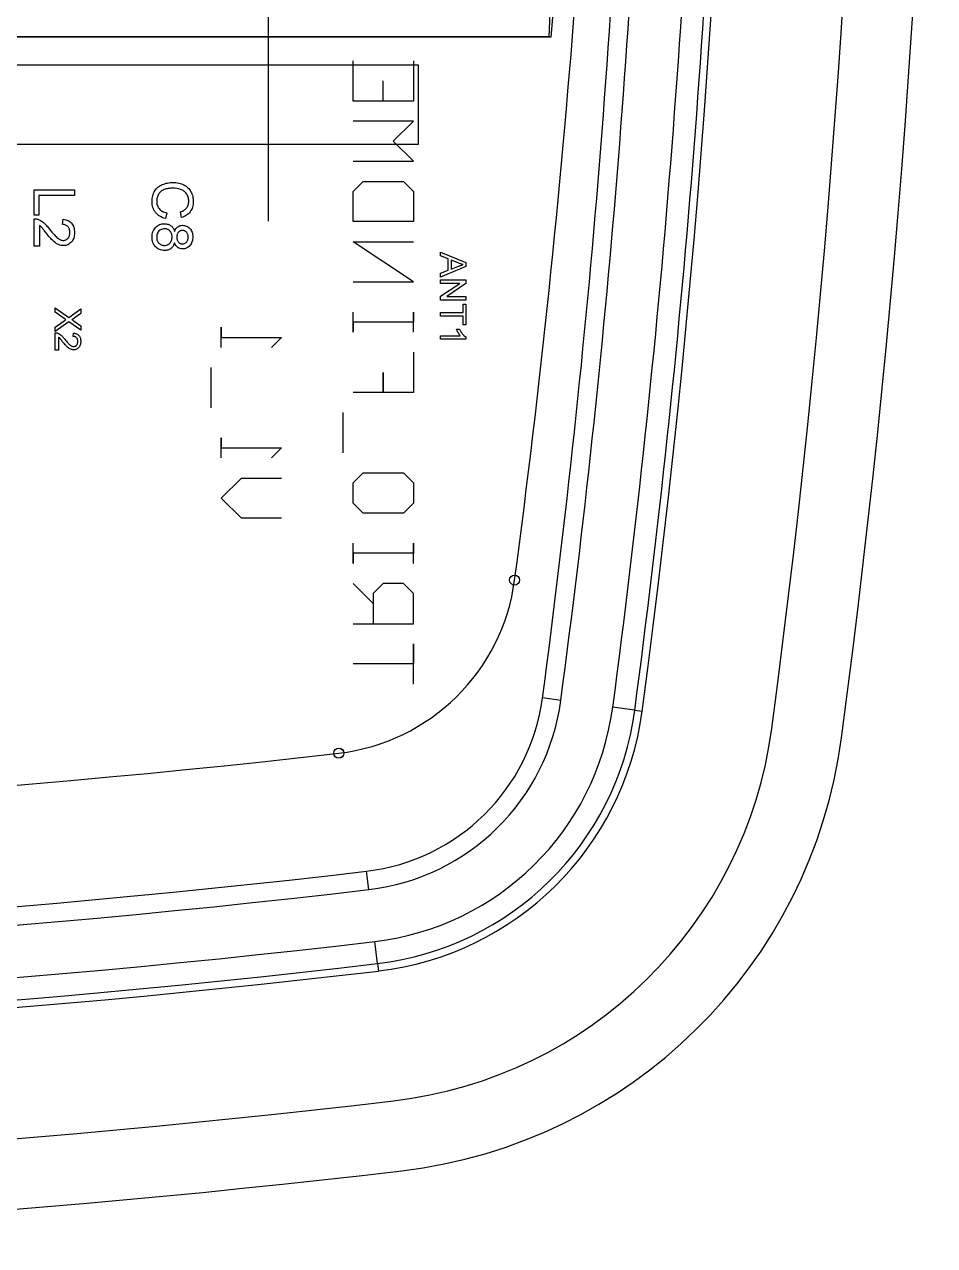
# Model space of a CAD drawing. Header units: millimetres. Extents: x -50.2 to -13.8, y -30.8 to 7.2.
# Drawn here: x -22.83 to -13.77, y -30.76 to -18.62 of the extents above; entities that cross this region are included whole.
import ezdxf

# ---------------------------------------------------------------- set-up
doc = ezdxf.new("R2010")
doc.units = ezdxf.units.MM

msp = doc.modelspace()

# ---------------------------------------------------------------- linework, layer by layer
at = {"color": 7, "linetype": 'Continuous'}
for p, q in [((-17.346, -12.692), (-17.61, -18.74)), ((-20.4, -14.089), (-20.4, -19.089)), ((-17.454, -17.024), (-17.59, -18.744)), ((-22.153, -18.74), (-23.695, -18.74)), ((-22.129, -18.744), (-23.671, -18.744)), ((-21.607, -18.74), (-22.153, -18.74)), ((-21.583, -18.744), (-22.129, -18.744)), ((-20.535, -18.74), (-21.607, -18.74)), ((-20.511, -18.744), (-21.583, -18.744)), ((-19.403, -18.74), (-20.535, -18.74)), ((-19.379, -18.744), (-20.511, -18.744)), ((-17.61, -18.74), (-19.403, -18.74)), ((-17.59, -18.744), (-19.379, -18.744)), ((-18.905, -19.021), (-23.388, -19.021)), ((-19.557, -19.379), (-19.557, -18.979)), ((-18.957, -18.979), (-18.957, -19.379)), ((-18.905, -19.808), (-18.905, -19.021)), ((-20.4, -19.089), (-20.4, -20.573)), ((-19.257, -19.379), (-19.257, -19.179)), ((-18.957, -19.379), (-19.557, -19.379)), ((-18.957, -19.579), (-19.557, -19.579)), ((-19.157, -19.779), (-18.957, -19.579)), ((-18.957, -19.978), (-19.157, -19.779)), ((-23.388, -19.808), (-18.905, -19.808)), ((-19.557, -19.978), (-18.957, -19.978)), ((-19.557, -20.278), (-19.457, -20.178)), ((-19.557, -20.578), (-19.557, -20.278)), ((-19.457, -20.178), (-19.057, -20.178)), ((-19.057, -20.178), (-18.957, -20.278)), ((-18.957, -20.278), (-18.957, -20.578)), ((-18.957, -20.578), (-19.557, -20.578)), ((-18.957, -21.178), (-19.557, -20.778)), ((-19.557, -20.778), (-18.957, -20.778)), ((-19.557, -21.178), (-18.957, -21.178)), ((-19.557, -21.678), (-19.557, -21.478)), ((-18.957, -21.678), (-18.957, -21.478)), ((-18.957, -21.478), (-18.957, -21.578)), ((-18.957, -21.578), (-19.557, -21.578)), ((-19.557, -21.578), (-19.557, -21.678)), ((-20.868, -21.829), (-20.868, -21.629)), ((-20.868, -21.629), (-20.868, -21.729)), ((-20.868, -21.729), (-20.268, -21.729)), ((-20.268, -21.729), (-20.368, -21.829)), ((-18.957, -21.878), (-18.957, -22.278)), ((-20.968, -22.429), (-20.968, -22.029)), ((-19.257, -22.278), (-19.257, -22.078)), ((-19.257, -22.078), (-19.257, -22.278)), ((-19.257, -22.278), (-19.557, -22.278)), ((-18.957, -22.278), (-19.257, -22.278)), ((-19.657, -22.878), (-19.657, -22.478)), ((-20.868, -22.929), (-20.868, -22.729)), ((-20.868, -22.729), (-20.868, -22.829)), ((-20.868, -22.829), (-20.268, -22.829)), ((-20.268, -22.829), (-20.368, -22.929)), ((-20.868, -23.328), (-20.668, -23.128)), ((-20.668, -23.128), (-20.268, -23.128)), ((-19.557, -23.177), (-19.457, -23.077)), ((-19.557, -23.377), (-19.557, -23.177)), ((-19.457, -23.077), (-19.057, -23.077)), ((-19.057, -23.077), (-18.957, -23.177)), ((-18.957, -23.177), (-18.957, -23.377)), ((-20.668, -23.528), (-20.868, -23.328)), ((-19.457, -23.477), (-19.557, -23.377)), ((-18.957, -23.377), (-19.057, -23.477)), ((-20.268, -23.528), (-20.668, -23.528)), ((-19.057, -23.477), (-19.457, -23.477)), ((-19.557, -23.977), (-19.557, -23.777)), ((-18.957, -23.977), (-18.957, -23.777)), ((-18.957, -23.777), (-18.957, -23.877)), ((-18.957, -23.877), (-19.557, -23.877)), ((-19.557, -23.877), (-19.557, -23.977)), ((-19.357, -24.377), (-19.557, -24.177)), ((-19.257, -24.177), (-19.357, -24.277)), ((-19.357, -24.277), (-19.357, -24.577)), ((-19.057, -24.177), (-19.257, -24.177)), ((-18.957, -24.277), (-19.057, -24.177)), ((-18.957, -24.577), (-18.957, -24.277)), ((-19.557, -24.577), (-18.957, -24.577)), ((-18.957, -25.177), (-18.957, -24.777)), ((-18.957, -24.777), (-18.957, -24.977)), ((-18.957, -24.977), (-19.557, -24.977)), ((-17.491, -25.341), (-17.673, -25.316)), ((-16.757, -25.438), (-16.975, -25.409)), ((-16.757, -25.438), (-16.682, -25.448)), ((-19.401, -27.222), (-19.422, -27.039)), ((-19.314, -27.957), (-19.34, -27.738)), ((-19.314, -27.957), (-19.305, -28.032))]:
    msp.add_line(p, q, dxfattribs=at)
at = {"color": 7, "linetype": 'Continuous', "flags": 128}
for points in [[(-22.727, -20.262), (-22.327, -20.262), (-22.327, -20.262), (-22.327, -20.319), (-22.327, -20.319), (-22.681, -20.319), (-22.681, -20.319), (-22.681, -20.514), (-22.681, -20.514), (-22.727, -20.514), (-22.727, -20.514), (-22.727, -20.262)], [(-21.41, -20.491), (-21.423, -20.547), (-21.423, -20.547), (-21.439, -20.543), (-21.454, -20.537), (-21.467, -20.531), (-21.48, -20.524), (-21.492, -20.516), (-21.503, -20.507), (-21.513, -20.497), (-21.522, -20.487), (-21.53, -20.475), (-21.537, -20.463), (-21.543, -20.451), (-21.548, -20.438), (-21.551, -20.424), (-21.554, -20.41), (-21.556, -20.395), (-21.556, -20.379), (-21.556, -20.379), (-21.556, -20.363), (-21.555, -20.348), (-21.553, -20.334), (-21.55, -20.32), (-21.546, -20.307), (-21.542, -20.295), (-21.536, -20.283), (-21.53, -20.273), (-21.523, -20.263), (-21.516, -20.253), (-21.507, -20.244), (-21.498, -20.236), (-21.488, -20.229), (-21.478, -20.222), (-21.467, -20.216), (-21.454, -20.21), (-21.442, -20.205), (-21.429, -20.201), (-21.416, -20.197), (-21.403, -20.194), (-21.39, -20.192), (-21.376, -20.19), (-21.362, -20.189), (-21.348, -20.188), (-21.348, -20.188), (-21.333, -20.189), (-21.318, -20.19), (-21.304, -20.192), (-21.29, -20.194), (-21.277, -20.198), (-21.264, -20.202), (-21.252, -20.207), (-21.24, -20.212), (-21.229, -20.219), (-21.218, -20.226), (-21.209, -20.233), (-21.199, -20.242), (-21.191, -20.25), (-21.183, -20.26), (-21.176, -20.27), (-21.17, -20.281), (-21.164, -20.292), (-21.159, -20.303), (-21.155, -20.315), (-21.152, -20.327), (-21.149, -20.34), (-21.148, -20.352), (-21.146, -20.365), (-21.146, -20.378), (-21.146, -20.378), (-21.146, -20.393), (-21.148, -20.407), (-21.15, -20.421), (-21.154, -20.434), (-21.158, -20.446), (-21.163, -20.458), (-21.169, -20.469), (-21.177, -20.48), (-21.185, -20.49), (-21.193, -20.499), (-21.203, -20.507), (-21.213, -20.515), (-21.224, -20.522), (-21.236, -20.528), (-21.249, -20.533), (-21.262, -20.537), (-21.262, -20.537), (-21.274, -20.481), (-21.274, -20.481), (-21.264, -20.477), (-21.254, -20.473), (-21.245, -20.469), (-21.237, -20.464), (-21.23, -20.459), (-21.223, -20.453), (-21.217, -20.447), (-21.212, -20.441), (-21.207, -20.434), (-21.203, -20.427), (-21.2, -20.42), (-21.197, -20.412), (-21.195, -20.403), (-21.193, -20.395), (-21.192, -20.385), (-21.192, -20.376), (-21.192, -20.376), (-21.192, -20.365), (-21.194, -20.354), (-21.195, -20.344), (-21.198, -20.334), (-21.201, -20.325), (-21.204, -20.316), (-21.209, -20.308), (-21.214, -20.3), (-21.22, -20.293), (-21.226, -20.286), (-21.232, -20.28), (-21.239, -20.274), (-21.247, -20.269), (-21.255, -20.265), (-21.263, -20.261), (-21.272, -20.257), (-21.291, -20.252), (-21.31, -20.248), (-21.329, -20.246), (-21.348, -20.245), (-21.348, -20.245), (-21.36, -20.245), (-21.372, -20.246), (-21.384, -20.247), (-21.395, -20.249), (-21.406, -20.251), (-21.416, -20.253), (-21.426, -20.256), (-21.436, -20.26), (-21.445, -20.264), (-21.453, -20.268), (-21.461, -20.273), (-21.468, -20.279), (-21.475, -20.285), (-21.481, -20.291), (-21.487, -20.298), (-21.492, -20.306), (-21.496, -20.314), (-21.5, -20.322), (-21.503, -20.33), (-21.505, -20.339), (-21.508, -20.347), (-21.509, -20.356), (-21.51, -20.365), (-21.51, -20.374), (-21.51, -20.374), (-21.51, -20.385), (-21.509, -20.395), (-21.507, -20.405), (-21.504, -20.415), (-21.5, -20.424), (-21.496, -20.433), (-21.491, -20.441), (-21.485, -20.449), (-21.478, -20.457), (-21.471, -20.463), (-21.463, -20.47), (-21.454, -20.475), (-21.444, -20.48), (-21.433, -20.484), (-21.422, -20.488), (-21.41, -20.491)], [(-22.676, -20.821), (-22.727, -20.821), (-22.727, -20.821), (-22.727, -20.55), (-22.727, -20.55), (-22.718, -20.55), (-22.709, -20.551), (-22.7, -20.552), (-22.692, -20.555), (-22.692, -20.555), (-22.678, -20.561), (-22.664, -20.568), (-22.65, -20.577), (-22.637, -20.587), (-22.63, -20.592), (-22.623, -20.599), (-22.616, -20.606), (-22.609, -20.614), (-22.602, -20.622), (-22.594, -20.631), (-22.586, -20.641), (-22.578, -20.651), (-22.578, -20.651), (-22.565, -20.667), (-22.552, -20.682), (-22.541, -20.695), (-22.53, -20.707), (-22.52, -20.718), (-22.511, -20.727), (-22.502, -20.735), (-22.495, -20.742), (-22.487, -20.747), (-22.48, -20.752), (-22.473, -20.756), (-22.466, -20.759), (-22.459, -20.762), (-22.452, -20.763), (-22.445, -20.765), (-22.438, -20.765), (-22.438, -20.765), (-22.431, -20.765), (-22.425, -20.764), (-22.419, -20.762), (-22.413, -20.76), (-22.407, -20.756), (-22.402, -20.753), (-22.397, -20.748), (-22.392, -20.743), (-22.388, -20.738), (-22.384, -20.732), (-22.381, -20.725), (-22.378, -20.718), (-22.376, -20.711), (-22.375, -20.704), (-22.374, -20.695), (-22.373, -20.687), (-22.373, -20.687), (-22.374, -20.678), (-22.375, -20.669), (-22.376, -20.661), (-22.378, -20.654), (-22.381, -20.647), (-22.384, -20.64), (-22.388, -20.634), (-22.392, -20.628), (-22.397, -20.623), (-22.403, -20.619), (-22.409, -20.615), (-22.415, -20.612), (-22.422, -20.609), (-22.429, -20.607), (-22.437, -20.606), (-22.445, -20.606), (-22.445, -20.606), (-22.44, -20.555), (-22.44, -20.555), (-22.427, -20.556), (-22.414, -20.559), (-22.402, -20.563), (-22.391, -20.567), (-22.381, -20.573), (-22.372, -20.579), (-22.364, -20.586), (-22.356, -20.595), (-22.349, -20.604), (-22.343, -20.614), (-22.338, -20.624), (-22.334, -20.635), (-22.331, -20.648), (-22.329, -20.66), (-22.328, -20.674), (-22.327, -20.688), (-22.327, -20.688), (-22.328, -20.702), (-22.329, -20.716), (-22.332, -20.729), (-22.335, -20.741), (-22.34, -20.752), (-22.345, -20.763), (-22.351, -20.773), (-22.359, -20.782), (-22.367, -20.79), (-22.376, -20.797), (-22.385, -20.803), (-22.394, -20.808), (-22.404, -20.811), (-22.415, -20.814), (-22.426, -20.816), (-22.438, -20.816), (-22.438, -20.816), (-22.449, -20.816), (-22.461, -20.814), (-22.473, -20.811), (-22.485, -20.807), (-22.496, -20.801), (-22.508, -20.794), (-22.52, -20.786), (-22.533, -20.775), (-22.54, -20.77), (-22.547, -20.763), (-22.555, -20.755), (-22.563, -20.746), (-22.572, -20.736), (-22.581, -20.725), (-22.591, -20.713), (-22.602, -20.701), (-22.602, -20.701), (-22.61, -20.69), (-22.618, -20.68), (-22.625, -20.671), (-22.632, -20.663), (-22.637, -20.656), (-22.642, -20.65), (-22.647, -20.644), (-22.65, -20.64), (-22.657, -20.633), (-22.663, -20.627), (-22.669, -20.621), (-22.676, -20.616), (-22.676, -20.616), (-22.676, -20.821)], [(-21.332, -20.675), (-21.329, -20.668), (-21.326, -20.661), (-21.322, -20.654), (-21.318, -20.648), (-21.314, -20.643), (-21.31, -20.638), (-21.305, -20.633), (-21.3, -20.629), (-21.29, -20.623), (-21.278, -20.618), (-21.266, -20.615), (-21.252, -20.614), (-21.252, -20.614), (-21.242, -20.615), (-21.232, -20.616), (-21.222, -20.619), (-21.213, -20.622), (-21.204, -20.627), (-21.196, -20.632), (-21.188, -20.639), (-21.18, -20.646), (-21.173, -20.654), (-21.167, -20.663), (-21.163, -20.673), (-21.158, -20.683), (-21.155, -20.694), (-21.153, -20.706), (-21.152, -20.718), (-21.151, -20.731), (-21.151, -20.731), (-21.152, -20.744), (-21.153, -20.757), (-21.155, -20.769), (-21.159, -20.78), (-21.163, -20.79), (-21.168, -20.8), (-21.174, -20.809), (-21.181, -20.817), (-21.188, -20.825), (-21.197, -20.832), (-21.205, -20.837), (-21.214, -20.842), (-21.223, -20.845), (-21.233, -20.848), (-21.243, -20.85), (-21.253, -20.85), (-21.253, -20.85), (-21.266, -20.849), (-21.279, -20.846), (-21.29, -20.842), (-21.301, -20.835), (-21.31, -20.827), (-21.318, -20.816), (-21.326, -20.804), (-21.332, -20.79), (-21.332, -20.79), (-21.335, -20.799), (-21.339, -20.807), (-21.343, -20.815), (-21.347, -20.823), (-21.353, -20.829), (-21.358, -20.835), (-21.364, -20.841), (-21.371, -20.846), (-21.377, -20.851), (-21.385, -20.855), (-21.392, -20.858), (-21.4, -20.861), (-21.408, -20.863), (-21.417, -20.864), (-21.426, -20.865), (-21.435, -20.865), (-21.435, -20.865), (-21.447, -20.865), (-21.459, -20.863), (-21.471, -20.86), (-21.482, -20.856), (-21.493, -20.851), (-21.503, -20.845), (-21.512, -20.837), (-21.521, -20.829), (-21.529, -20.819), (-21.537, -20.809), (-21.543, -20.798), (-21.548, -20.786), (-21.551, -20.774), (-21.554, -20.761), (-21.556, -20.747), (-21.556, -20.732), (-21.556, -20.732), (-21.556, -20.717), (-21.554, -20.704), (-21.551, -20.69), (-21.547, -20.678), (-21.543, -20.666), (-21.536, -20.655), (-21.529, -20.645), (-21.521, -20.635), (-21.512, -20.627), (-21.502, -20.619), (-21.492, -20.613), (-21.482, -20.608), (-21.47, -20.604), (-21.459, -20.601), (-21.446, -20.599), (-21.433, -20.599), (-21.433, -20.599), (-21.424, -20.599), (-21.415, -20.6), (-21.406, -20.602), (-21.397, -20.604), (-21.389, -20.607), (-21.382, -20.61), (-21.375, -20.614), (-21.368, -20.619), (-21.361, -20.624), (-21.356, -20.63), (-21.35, -20.636), (-21.346, -20.643), (-21.341, -20.65), (-21.338, -20.658), (-21.334, -20.666), (-21.332, -20.675)], [(-21.432, -20.65), (-21.442, -20.651), (-21.452, -20.652), (-21.462, -20.655), (-21.471, -20.659), (-21.48, -20.664), (-21.488, -20.671), (-21.494, -20.679), (-21.5, -20.689), (-21.504, -20.699), (-21.508, -20.71), (-21.509, -20.721), (-21.51, -20.732), (-21.51, -20.732), (-21.51, -20.742), (-21.509, -20.751), (-21.507, -20.759), (-21.505, -20.766), (-21.502, -20.774), (-21.498, -20.78), (-21.494, -20.787), (-21.489, -20.792), (-21.483, -20.797), (-21.477, -20.802), (-21.471, -20.806), (-21.464, -20.809), (-21.457, -20.811), (-21.45, -20.813), (-21.442, -20.814), (-21.434, -20.814), (-21.434, -20.814), (-21.426, -20.814), (-21.418, -20.813), (-21.41, -20.811), (-21.403, -20.809), (-21.396, -20.805), (-21.39, -20.801), (-21.384, -20.797), (-21.378, -20.792), (-21.373, -20.786), (-21.369, -20.779), (-21.365, -20.773), (-21.362, -20.765), (-21.359, -20.757), (-21.358, -20.749), (-21.357, -20.74), (-21.356, -20.731), (-21.356, -20.731), (-21.357, -20.722), (-21.358, -20.713), (-21.359, -20.705), (-21.362, -20.697), (-21.365, -20.69), (-21.369, -20.684), (-21.373, -20.677), (-21.378, -20.672), (-21.384, -20.667), (-21.39, -20.662), (-21.396, -20.658), (-21.402, -20.655), (-21.409, -20.653), (-21.417, -20.651), (-21.424, -20.65), (-21.432, -20.65)], [(-21.252, -20.665), (-21.259, -20.666), (-21.264, -20.667), (-21.27, -20.668), (-21.275, -20.67), (-21.28, -20.672), (-21.285, -20.675), (-21.29, -20.679), (-21.294, -20.683), (-21.298, -20.687), (-21.301, -20.692), (-21.304, -20.698), (-21.306, -20.704), (-21.308, -20.71), (-21.309, -20.717), (-21.31, -20.725), (-21.31, -20.733), (-21.31, -20.733), (-21.31, -20.74), (-21.309, -20.748), (-21.308, -20.754), (-21.306, -20.761), (-21.304, -20.767), (-21.301, -20.772), (-21.298, -20.777), (-21.294, -20.781), (-21.29, -20.786), (-21.286, -20.789), (-21.281, -20.792), (-21.276, -20.794), (-21.271, -20.796), (-21.266, -20.798), (-21.26, -20.799), (-21.255, -20.799), (-21.255, -20.799), (-21.249, -20.799), (-21.243, -20.798), (-21.238, -20.796), (-21.232, -20.794), (-21.227, -20.792), (-21.223, -20.789), (-21.218, -20.785), (-21.214, -20.781), (-21.21, -20.776), (-21.207, -20.771), (-21.204, -20.766), (-21.201, -20.76), (-21.2, -20.753), (-21.198, -20.747), (-21.198, -20.74), (-21.197, -20.732), (-21.197, -20.732), (-21.198, -20.724), (-21.198, -20.717), (-21.2, -20.711), (-21.201, -20.704), (-21.204, -20.698), (-21.206, -20.693), (-21.21, -20.688), (-21.213, -20.683), (-21.218, -20.679), (-21.222, -20.675), (-21.227, -20.672), (-21.231, -20.67), (-21.236, -20.668), (-21.241, -20.667), (-21.247, -20.666), (-21.252, -20.665)], [(-18.689, -20.881), (-18.435, -20.985), (-18.435, -20.985), (-18.435, -21.025), (-18.435, -21.025), (-18.689, -21.13), (-18.689, -21.13), (-18.689, -21.091), (-18.689, -21.091), (-18.611, -21.061), (-18.611, -21.061), (-18.611, -20.949), (-18.611, -20.949), (-18.689, -20.919), (-18.689, -20.919), (-18.689, -20.881)], [(-18.581, -20.96), (-18.581, -21.05), (-18.581, -21.05), (-18.515, -21.024), (-18.515, -21.024), (-18.507, -21.022), (-18.499, -21.019), (-18.493, -21.016), (-18.486, -21.014), (-18.48, -21.011), (-18.474, -21.009), (-18.469, -21.007), (-18.464, -21.005), (-18.464, -21.005), (-18.476, -21.002), (-18.488, -20.998), (-18.5, -20.993), (-18.511, -20.987), (-18.511, -20.987), (-18.581, -20.96)], [(-18.689, -21.157), (-18.435, -21.157), (-18.435, -21.157), (-18.435, -21.195), (-18.435, -21.195), (-18.626, -21.323), (-18.626, -21.323), (-18.435, -21.323), (-18.435, -21.323), (-18.435, -21.358), (-18.435, -21.358), (-18.689, -21.358), (-18.689, -21.358), (-18.689, -21.32), (-18.689, -21.32), (-18.497, -21.192), (-18.497, -21.192), (-18.689, -21.192), (-18.689, -21.192), (-18.689, -21.157)], [(-22.519, -21.434), (-22.383, -21.531), (-22.383, -21.531), (-22.265, -21.447), (-22.265, -21.447), (-22.265, -21.491), (-22.265, -21.491), (-22.329, -21.537), (-22.329, -21.537), (-22.334, -21.541), (-22.338, -21.544), (-22.342, -21.546), (-22.346, -21.548), (-22.348, -21.55), (-22.351, -21.551), (-22.352, -21.551), (-22.354, -21.552), (-22.354, -21.552), (-22.349, -21.555), (-22.343, -21.559), (-22.337, -21.564), (-22.329, -21.569), (-22.329, -21.569), (-22.265, -21.615), (-22.265, -21.615), (-22.265, -21.659), (-22.265, -21.659), (-22.383, -21.575), (-22.383, -21.575), (-22.519, -21.672), (-22.519, -21.672), (-22.519, -21.628), (-22.519, -21.628), (-22.429, -21.564), (-22.429, -21.564), (-22.421, -21.559), (-22.414, -21.553), (-22.414, -21.553), (-22.42, -21.549), (-22.424, -21.546), (-22.428, -21.543), (-22.431, -21.541), (-22.431, -21.541), (-22.519, -21.479), (-22.519, -21.479), (-22.519, -21.434)], [(-18.689, -21.482), (-18.464, -21.482), (-18.464, -21.482), (-18.464, -21.398), (-18.464, -21.398), (-18.435, -21.398), (-18.435, -21.398), (-18.435, -21.603), (-18.435, -21.603), (-18.464, -21.603), (-18.464, -21.603), (-18.464, -21.518), (-18.464, -21.518), (-18.689, -21.518), (-18.689, -21.518), (-18.689, -21.482)], [(-22.486, -21.856), (-22.519, -21.856), (-22.519, -21.856), (-22.519, -21.684), (-22.519, -21.684), (-22.513, -21.684), (-22.507, -21.684), (-22.502, -21.685), (-22.496, -21.687), (-22.496, -21.687), (-22.488, -21.691), (-22.479, -21.695), (-22.47, -21.701), (-22.462, -21.707), (-22.457, -21.711), (-22.453, -21.715), (-22.448, -21.719), (-22.444, -21.724), (-22.439, -21.73), (-22.434, -21.736), (-22.429, -21.742), (-22.424, -21.748), (-22.424, -21.748), (-22.416, -21.758), (-22.408, -21.768), (-22.401, -21.776), (-22.394, -21.784), (-22.387, -21.79), (-22.382, -21.796), (-22.376, -21.801), (-22.371, -21.806), (-22.367, -21.809), (-22.362, -21.812), (-22.358, -21.815), (-22.353, -21.817), (-22.349, -21.818), (-22.344, -21.819), (-22.34, -21.82), (-22.335, -21.82), (-22.335, -21.82), (-22.331, -21.82), (-22.327, -21.819), (-22.323, -21.818), (-22.319, -21.817), (-22.316, -21.815), (-22.312, -21.813), (-22.309, -21.81), (-22.306, -21.807), (-22.303, -21.803), (-22.301, -21.799), (-22.299, -21.795), (-22.297, -21.791), (-22.296, -21.786), (-22.295, -21.781), (-22.294, -21.776), (-22.294, -21.771), (-22.294, -21.771), (-22.294, -21.765), (-22.295, -21.76), (-22.296, -21.755), (-22.297, -21.75), (-22.299, -21.745), (-22.301, -21.741), (-22.303, -21.737), (-22.306, -21.734), (-22.309, -21.73), (-22.313, -21.727), (-22.317, -21.725), (-22.321, -21.723), (-22.325, -21.721), (-22.33, -21.72), (-22.335, -21.72), (-22.34, -21.719), (-22.34, -21.719), (-22.337, -21.687), (-22.337, -21.687), (-22.328, -21.688), (-22.32, -21.69), (-22.313, -21.692), (-22.306, -21.695), (-22.299, -21.698), (-22.293, -21.702), (-22.288, -21.707), (-22.283, -21.712), (-22.279, -21.718), (-22.275, -21.724), (-22.272, -21.731), (-22.269, -21.738), (-22.267, -21.746), (-22.266, -21.754), (-22.265, -21.763), (-22.265, -21.772), (-22.265, -21.772), (-22.265, -21.781), (-22.266, -21.789), (-22.268, -21.798), (-22.27, -21.805), (-22.273, -21.812), (-22.276, -21.819), (-22.28, -21.825), (-22.285, -21.831), (-22.29, -21.836), (-22.296, -21.841), (-22.302, -21.844), (-22.308, -21.847), (-22.314, -21.85), (-22.321, -21.852), (-22.328, -21.853), (-22.335, -21.853), (-22.335, -21.853), (-22.343, -21.853), (-22.35, -21.851), (-22.357, -21.85), (-22.365, -21.847), (-22.372, -21.843), (-22.38, -21.839), (-22.388, -21.834), (-22.396, -21.827), (-22.4, -21.823), (-22.404, -21.819), (-22.409, -21.814), (-22.415, -21.808), (-22.42, -21.802), (-22.426, -21.795), (-22.433, -21.788), (-22.439, -21.78), (-22.439, -21.78), (-22.445, -21.773), (-22.45, -21.766), (-22.454, -21.761), (-22.458, -21.756), (-22.462, -21.751), (-22.465, -21.747), (-22.468, -21.744), (-22.47, -21.741), (-22.474, -21.737), (-22.478, -21.733), (-22.482, -21.729), (-22.486, -21.726), (-22.486, -21.726), (-22.486, -21.856)], [(-18.689, -21.746), (-18.689, -21.713), (-18.689, -21.713), (-18.491, -21.713), (-18.491, -21.713), (-18.496, -21.707), (-18.502, -21.7), (-18.507, -21.692), (-18.512, -21.683), (-18.517, -21.673), (-18.522, -21.664), (-18.525, -21.656), (-18.528, -21.648), (-18.528, -21.648), (-18.498, -21.648), (-18.498, -21.648), (-18.492, -21.662), (-18.485, -21.674), (-18.477, -21.685), (-18.469, -21.696), (-18.46, -21.706), (-18.452, -21.714), (-18.443, -21.72), (-18.435, -21.725), (-18.435, -21.725), (-18.435, -21.746), (-18.435, -21.746), (-18.689, -21.746)]]:
    msp.add_lwpolyline(points, dxfattribs=at)
at = {"color": 7, "linetype": 'Continuous'}
for centre in [(-17.951, -24.143), (-17.951, -24.143), (-19.7, -25.865), (-19.699, -25.865)]:
    msp.add_circle(centre, 0.05, dxfattribs=at)
for centre, radius, start, end in [((-119.439, -11.763), 105.664, 352.41362, 7.58638), ((-119.439, -11.763), 104.964, 352.41362, 7.58638), ((-119.439, -11.763), 103.664, 352.41362, 7.58638), ((-119.716, -10.59), 102.664, 352.414, 358.891), ((-119.439, -11.763), 103.369, 352.41362, 358.44486), ((-119.439, -11.763), 103.589, 352.41362, 358.44486), ((-119.439, -11.763), 102.664, 352.41362, 358.36654), ((-119.439, -11.763), 102.848, 352.41362, 358.25403), ((-19.933, -23.879), 2, 276.708, 352.414), ((-19.656, -25.052), 2, 276.7079, 352.4136), ((-19.656, -25.052), 2.184, 276.7079, 352.4136), ((-19.656, -25.052), 2.704, 276.7079, 352.4136), ((-19.656, -25.052), 2.925, 276.7079, 352.4136), ((-19.656, -25.052), 3, 276.7079, 352.4136), ((-19.656, -25.052), 4.3, 276.7079, 352.4136), ((-19.656, -25.052), 5, 276.7079, 352.4136), ((-31.75, 79.196), 105.75, 263.29063, 276.54317), ((-31.775, 77.987), 105.75, 263.29205, 276.70795), ((-31.775, 77.987), 105.934, 263.29205, 276.70795), ((-31.775, 77.987), 106.454, 263.29205, 276.70795), ((-31.775, 77.987), 106.75, 263.29205, 276.70795), ((-31.775, 77.987), 106.675, 263.29205, 276.70795), ((-31.775, 77.987), 108.05, 263.29205, 276.70795), ((-31.775, 77.987), 108.75, 263.29205, 276.70795)]:
    msp.add_arc(centre, radius, start, end, dxfattribs=at)

doc.saveas('drawing.dxf')
